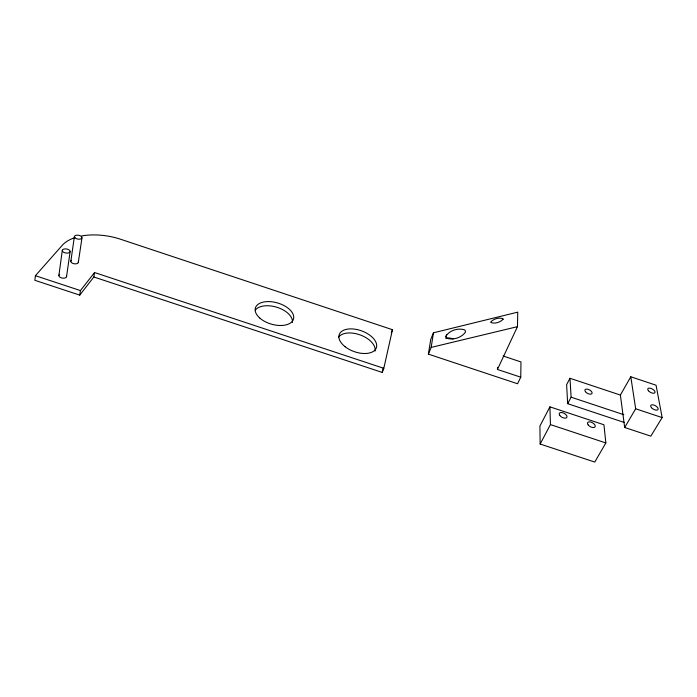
<?xml version="1.0" encoding="UTF-8"?>
<svg xmlns="http://www.w3.org/2000/svg" width="697" height="697" viewBox="0 0 697 697"><rect width="100%" height="100%" fill="white"/><g stroke="black" fill="none" stroke-linecap="round" stroke-linejoin="round"><path stroke-width="1.05" d="M520.755 377.19L497.44 369.445L517.462 326.666L517.766 312.143L433.456 332.8L430.729 339.439L428.385 354.128L517.549 383.751L520.755 377.19L520.973 361.952L503.147 356.01M497.44 369.445L497.545 367.284M74.936 237.651A46.019 24.256 9.9 0 0 62.364 245.196L35.399 275.707L34.85 280.299L79.737 295.119L93.842 276.988L94.557 272.536L383.803 368.312L382.226 372.425L93.842 276.988M58.896 275.367L62.321 250.275M66.546 276.709L70.101 251.687A3.955 2.056 8.7 0 0 64.708 248.907A3.955 2.056 8.7 0 0 63.819 252.366A3.955 2.056 8.7 0 0 70.101 251.687M70.85 261.218L74.396 236.536M78.317 262.412L81.976 237.799A3.842 1.96 9.3 0 0 76.565 235.194A3.842 1.96 9.3 0 0 76.008 238.531A3.842 1.96 9.3 0 0 81.976 237.799M79.737 295.119L80.434 290.579L94.557 272.536M428.385 354.128L431.164 347.402L433.456 332.8M383.803 368.312L392.463 329.707L120.598 239.254A46.019 24.256 9.9 0 0 81.645 235.969M382.226 372.425L383.167 368.234M391.331 332.687L392.463 329.707M445.845 336.468C449.121 330.308 458.539 327.599 464.943 329.995L465.535 332.042C461.623 337.679 452.78 340.598 446.368 338.036L445.766 337.104L446.585 334.717M549.916 406.848L539.905 426.059L540.149 444.033L594.768 462.067L605.85 442.943L603.951 424.769L549.916 406.848L550.43 424.595L540.149 444.033M620.548 395.121L569.972 378.271L566.617 384.666L567.663 403.668L624.207 422.443M567.663 403.668L571.113 397.185L569.972 378.271M630.794 376.772L620.382 395.06L624.695 427.488L650.815 436.156L662.15 417.59L656.06 385.214L630.794 376.772L635.673 408.782L624.695 427.488M431.164 347.402L517.462 326.666M550.43 424.595L605.85 442.943M35.399 275.707L80.434 290.579M635.673 408.782L662.15 417.59M571.113 397.185L623.798 414.698M66.546 276.16A3.886 2.1 8.1 0 1 61.693 277.972A3.886 2.1 8.1 0 1 59.681 274.435M78.273 261.88A3.781 1.995 8.8 0 1 73.76 263.693A3.781 1.995 8.8 0 1 71.53 260.321M255.355 309.999A19.795 11.082 16.2 0 1 277.72 307.525A19.795 11.082 16.2 0 1 292.392 322.45M338.454 337.365A19.647 11.065 19.7 0 1 360.523 335.048A19.647 11.065 19.7 0 1 375.038 351.079M445.836 338.393A8.242 4.365 23 0 1 453.102 338.934M503.095 319.243C500.324 322.363 494.713 324.105 490.819 322.476L490.758 321.962C493.546 318.86 499.113 317.126 503.025 318.738L503.095 319.243M588.224 425.022A4.295 2.257 28.8 0 0 594.959 427.008A4.295 2.257 28.8 0 0 590.917 422.086A4.295 2.257 28.8 0 0 588.224 425.022M559.778 415.473A4.269 2.274 27.9 0 0 566.556 417.712A4.269 2.274 27.9 0 0 562.967 412.807A4.269 2.274 27.9 0 0 559.778 415.473M345.154 346.757A19.708 11.021 19.7 0 0 376.293 347.934A19.708 11.021 19.7 0 0 351.88 328.897A19.708 11.021 19.7 0 0 345.154 346.757M259.641 317.945A19.847 11.047 16.2 0 0 292.574 320.968A19.847 11.047 16.2 0 0 271.081 301.705A19.847 11.047 16.2 0 0 259.641 317.945M585.471 391.723A3.947 1.995 27.7 0 0 591.727 393.796A3.947 1.995 27.7 0 0 588.294 389.388A3.947 1.995 27.7 0 0 585.471 391.723M651.521 407.745A4.165 2.013 29.3 0 0 657.942 409.653A4.165 2.013 29.3 0 0 653.76 405.018A4.165 2.013 29.3 0 0 651.521 407.745M648.445 390.773A4.051 1.917 28.7 0 0 654.753 392.873A4.051 1.917 28.7 0 0 650.972 388.412A4.051 1.917 28.7 0 0 648.445 390.773"/></g></svg>
